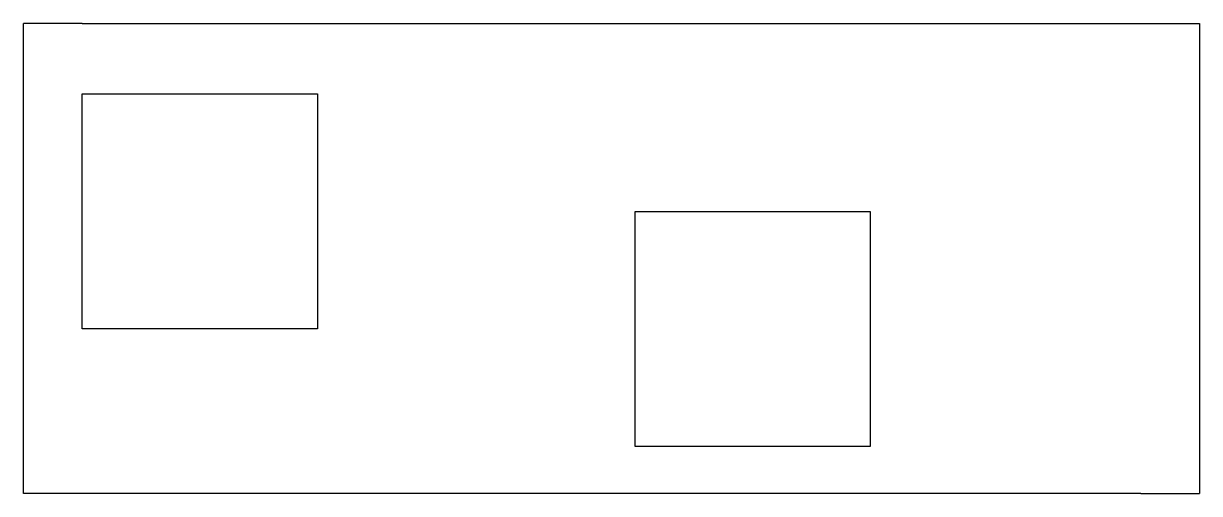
# Model space of a CAD drawing. Header units: metres. Extents: x 0 to 50, y 0 to 20.
import ezdxf

# ---------------------------------------------------------------- set-up
doc = ezdxf.new("R2010")
doc.units = ezdxf.units.M
for name, color, linetype in [('PAREDES', 7, 'Continuous'), ('PEATONES', 7, 'Continuous'), ('SALIDAS', 7, 'Continuous')]:
    doc.layers.add(name, color=color, linetype=linetype)

msp = doc.modelspace()

# ---------------------------------------------------------------- linework, layer by layer
at = {"layer": 'PAREDES'}
for p, q in [((-0.002, -0.015), (-0.002, 19.985)), ((2.498, 19.985), (49.998, 19.985)), ((49.998, 19.985), (49.998, -0.015)), ((47.498, -0.015), (-0.002, -0.015))]:
    msp.add_line(p, q, dxfattribs=at)
at = {"layer": 'PEATONES', "color": 2}
for p, q in [((2.498, 16.985), (12.498, 16.985)), ((2.498, 6.985), (2.498, 16.985)), ((12.498, 16.985), (12.498, 6.985)), ((25.998, 11.985), (35.998, 11.985)), ((25.998, 1.985), (25.998, 11.985)), ((35.998, 11.985), (35.998, 1.985)), ((12.498, 6.985), (2.498, 6.985)), ((35.998, 1.985), (25.998, 1.985))]:
    msp.add_line(p, q, dxfattribs=at)
at = {"layer": 'SALIDAS', "color": 3}
for p, q in [((2.498, 19.985), (-0.002, 19.985)), ((47.498, -0.015), (49.998, -0.015))]:
    msp.add_line(p, q, dxfattribs=at)

doc.saveas('drawing.dxf')
